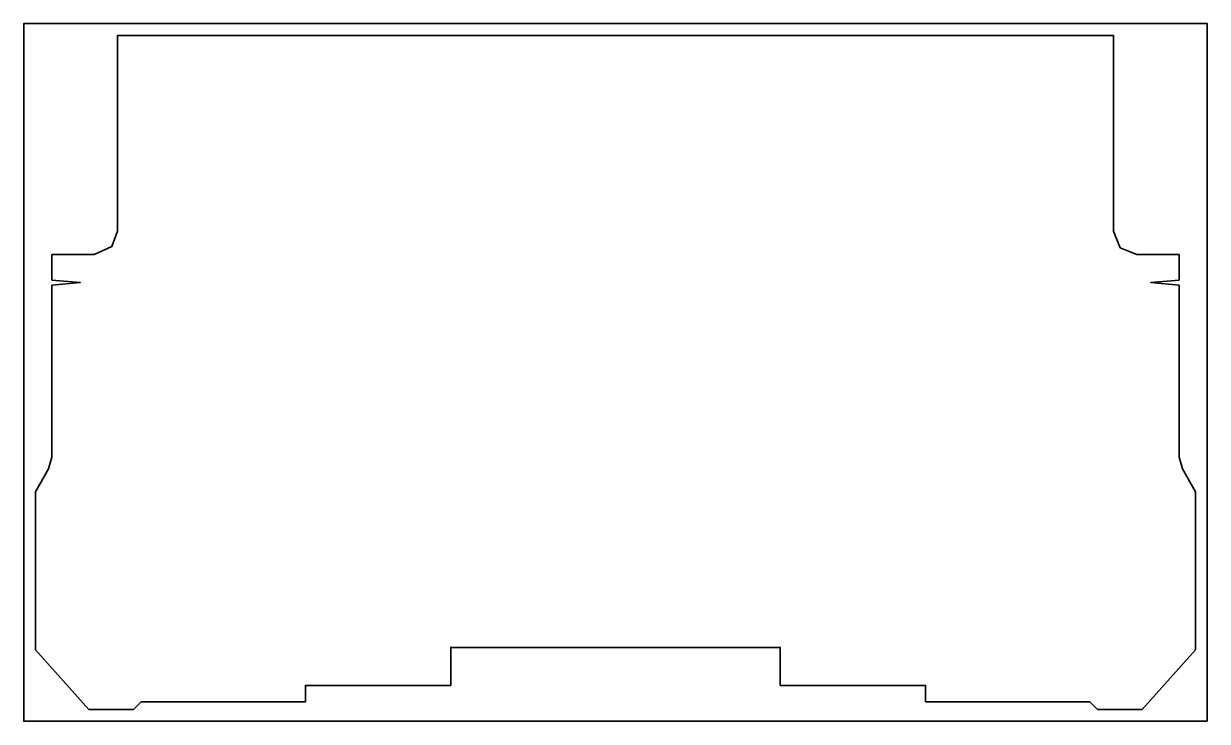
# Model space of a CAD drawing. Header units: millimetres. Extents: x -148 to 358, y -1 to 298.
import ezdxf

# ---------------------------------------------------------------- set-up
doc = ezdxf.new("R2010")
doc.units = ezdxf.units.MM
doc.header["$MEASUREMENT"] = 0
doc.layers.get('0').update_dxf_attribs({"lineweight": 0})
doc.layers.add('Safety', color=7, linetype='Continuous', lineweight=0)

msp = doc.modelspace()

# ---------------------------------------------------------------- linework, layer by layer
at = {"color": 20, "lineweight": 35, "true_color": 0xea3323}
msp.add_lwpolyline([(105, 292.68), (-107.87, 292.68), (-107.87, 208.92), (-110.29, 202.39), (-117.87, 198.92), (-135.95, 198.92), (-135.95, 188), (-123.83, 186.92), (-135.95, 185.84), (-135.95, 112.29), (-137.32, 107.24), (-143, 97.52), (-143, 29.94), (-120.11, 4.32), (-101.11, 4.32), (-97.74, 7.68), (-27.53, 7.68), (-27.53, 14.68), (34.55, 14.68), (34.55, 30.9), (105, 30.9), (175.45, 30.9), (175.45, 14.68), (237.53, 14.68), (237.53, 7.68), (307.74, 7.68), (311.11, 4.32), (330.11, 4.32), (353, 29.94), (353, 97.52), (347.32, 107.24), (345.95, 112.29), (345.95, 185.84), (333.83, 186.92), (345.95, 188), (345.95, 198.92), (327.87, 198.92), (320.8, 201.85), (317.87, 208.92), (317.87, 292.68)], close=True, dxfattribs=at)
at = {"layer": 'Safety', "color": 20, "lineweight": 35, "true_color": 0xea3323}
msp.add_lwpolyline([(358, -0.68), (-148, -0.68), (-148, 297.69), (358, 297.69)], close=True, dxfattribs=at)

doc.saveas('drawing.dxf')
